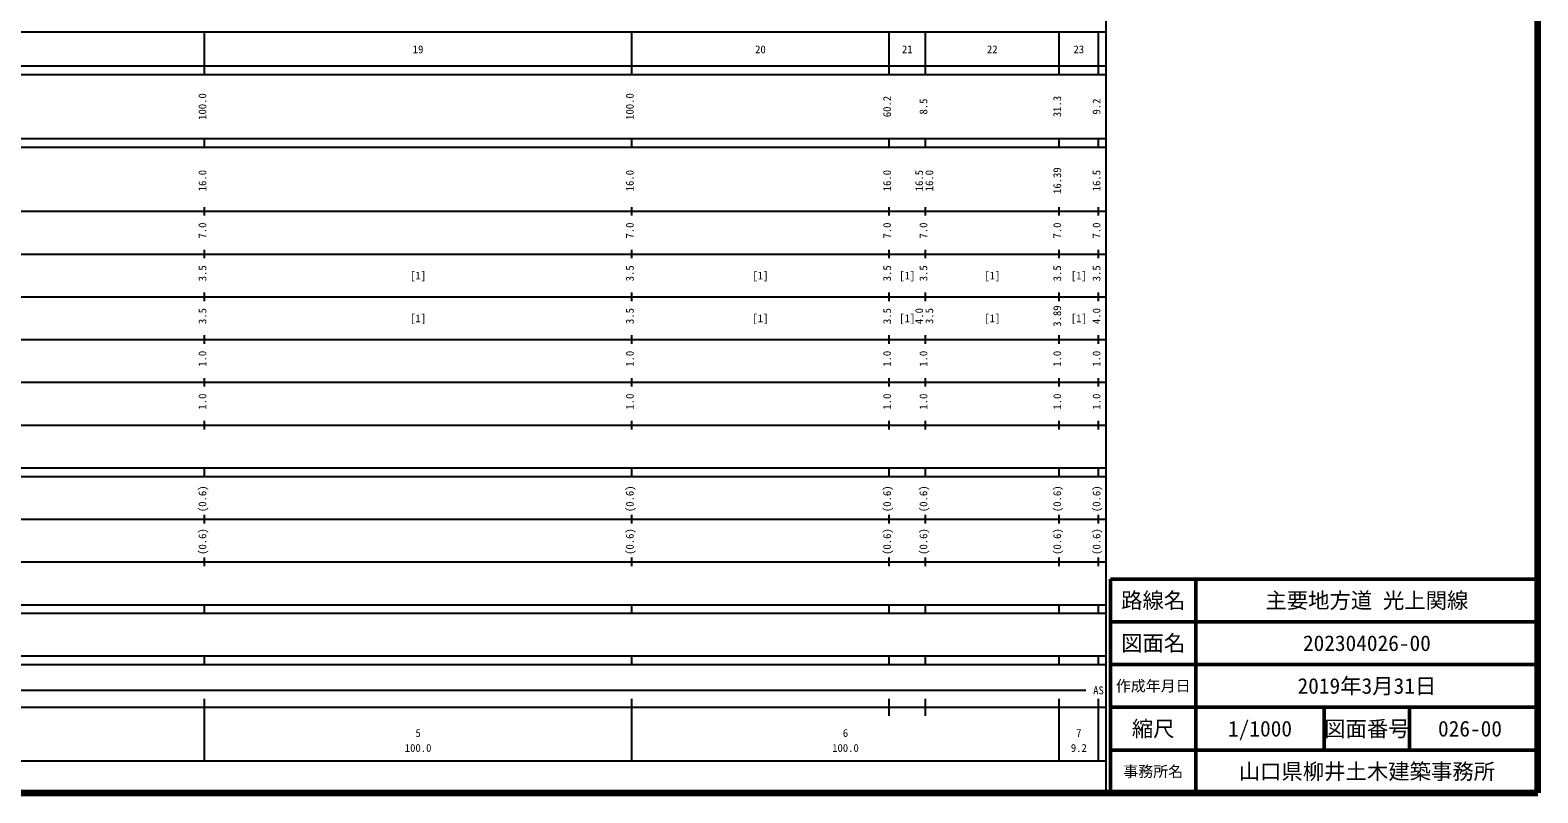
# Model space of a CAD drawing. Units: millimetres on the paper, enlarged 1000 times. Extents: x 40000 to 680000, y 20000 to 380000.
# Drawn here: x 327223 to 680000, y 20000 to 198357 of the extents above; entities that cross this region are included whole.
import ezdxf
from ezdxf.enums import TextEntityAlignment as Align

# ---------------------------------------------------------------- set-up
doc = ezdxf.new("R2010")
doc.units = ezdxf.units.MM
doc.header["$LTSCALE"] = 1000
for name, color, linetype, lineweight in [('M-TTL', 2, 'Continuous', 140), ('M-TTL-BAND', 7, 'Continuous', 25), ('M-TTL-FRAM', 2, 'Continuous', 50), ('M-TTL-LINE', 7, 'Continuous', 50)]:
    doc.layers.add(name, color=color, linetype=linetype, lineweight=lineweight)
doc.layers.add('M-TTL-TXT', color=7, linetype='Continuous')
doc.styles.add('ＭＳ ゴシック', font='')
doc.styles.get('ＭＳ ゴシック').set_extended_font_data('MS Gothic')

msp = doc.modelspace()

# ---------------------------------------------------------------- linework, layer by layer
at = {"layer": 'M-TTL'}
for p, q in [((680000, 20000), (680000, 380000)), ((40000, 20000), (680000, 20000))]:
    msp.add_line(p, q, dxfattribs=at)
at = {"layer": 'M-TTL-BAND'}
for p, q in [((579000, 20000), (579000, 370000)), ((68000, 198000), (579000, 198000)), ((368000, 188000), (368000, 198000)), ((468000, 188000), (468000, 198000)), ((528200, 188000), (528200, 198000)), ((536700, 188000), (536700, 198000)), ((568000, 188000), (568000, 198000)), ((577200, 188000), (577200, 198000)), ((40000, 190000), (579000, 190000)), ((40000, 188000), (579000, 188000)), ((40000, 173000), (579000, 173000)), ((368000, 171000), (368000, 173000)), ((468000, 171000), (468000, 173000)), ((528200, 171000), (528200, 173000)), ((536700, 171000), (536700, 173000)), ((568000, 171000), (568000, 173000)), ((577200, 171000), (577200, 173000)), ((40000, 171000), (579000, 171000)), ((40000, 156000), (579000, 156000)), ((368000, 155000), (368000, 157000)), ((468000, 155000), (468000, 157000)), ((528200, 155000), (528200, 157000)), ((536700, 155000), (536700, 157000)), ((568000, 155000), (568000, 157000)), ((577200, 155000), (577200, 157000)), ((46000, 146000), (579000, 146000)), ((368000, 145000), (368000, 147000)), ((468000, 145000), (468000, 147000)), ((528200, 145000), (528200, 147000)), ((536700, 145000), (536700, 147000)), ((568000, 145000), (568000, 147000)), ((577200, 145000), (577200, 147000)), ((52000, 136000), (579000, 136000)), ((368000, 135000), (368000, 137000)), ((468000, 135000), (468000, 137000)), ((528200, 135000), (528200, 137000)), ((536700, 135000), (536700, 137000)), ((568000, 135000), (568000, 137000)), ((577200, 135000), (577200, 137000)), ((368000, 125000), (368000, 127000)), ((468000, 125000), (468000, 127000)), ((528200, 125000), (528200, 127000)), ((536700, 125000), (536700, 127000)), ((568000, 125000), (568000, 127000)), ((577200, 125000), (577200, 127000)), ((46000, 126000), (579000, 126000)), ((368000, 115000), (368000, 117000)), ((468000, 115000), (468000, 117000)), ((528200, 115000), (528200, 117000)), ((536700, 115000), (536700, 117000)), ((568000, 115000), (568000, 117000)), ((577200, 115000), (577200, 117000)), ((52000, 116000), (579000, 116000)), ((46000, 106000), (579000, 106000)), ((368000, 105000), (368000, 107000)), ((468000, 105000), (468000, 107000)), ((528200, 105000), (528200, 107000)), ((536700, 105000), (536700, 107000)), ((568000, 105000), (568000, 107000)), ((577200, 105000), (577200, 107000)), ((40000, 96000), (579000, 96000)), ((368000, 94000), (368000, 96000)), ((468000, 94000), (468000, 96000)), ((528200, 94000), (528200, 96000)), ((536700, 94000), (536700, 96000)), ((568000, 94000), (568000, 96000)), ((577200, 94000), (577200, 96000)), ((40000, 94000), (579000, 94000)), ((368000, 83000), (368000, 85000)), ((468000, 83000), (468000, 85000)), ((528200, 83000), (528200, 85000)), ((536700, 83000), (536700, 85000)), ((568000, 83000), (568000, 85000)), ((577200, 83000), (577200, 85000)), ((49000, 84000), (579000, 84000)), ((368000, 73000), (368000, 75000)), ((468000, 73000), (468000, 75000)), ((528200, 73000), (528200, 75000)), ((536700, 73000), (536700, 75000)), ((568000, 73000), (568000, 75000)), ((577200, 73000), (577200, 75000)), ((40000, 74000), (579000, 74000)), ((40000, 64000), (579000, 64000)), ((368000, 62000), (368000, 64000)), ((468000, 62000), (468000, 64000)), ((528200, 62000), (528200, 64000)), ((536700, 62000), (536700, 64000)), ((568000, 62000), (568000, 64000)), ((577200, 62000), (577200, 64000)), ((40000, 62000), (579000, 62000)), ((40000, 52000), (579000, 52000)), ((40000, 50000), (579000, 50000)), ((368000, 50000), (368000, 52000)), ((468000, 50000), (468000, 52000)), ((528200, 50000), (528200, 52000)), ((536700, 50000), (536700, 52000)), ((568000, 50000), (568000, 52000)), ((577200, 50000), (577200, 52000)), ((71000, 44000), (574200, 44000)), ((40000, 40000), (579000, 40000)), ((368000, 27500), (368000, 42000)), ((468000, 27500), (468000, 42000)), ((528200, 38000), (528200, 42000)), ((536700, 38000), (536700, 42000)), ((568000, 27500), (568000, 42000)), ((577200, 27500), (577200, 42000)), ((68000, 27500), (579000, 27500))]:
    msp.add_line(p, q, dxfattribs=at)
at = {"layer": 'M-TTL-FRAM'}
for p, q in [((680000, 70000), (580000, 70000)), ((580000, 70000), (580000, 20000))]:
    msp.add_line(p, q, dxfattribs=at)
at = {"layer": 'M-TTL-LINE'}
for p, q in [((600000, 70000), (600000, 20000)), ((680000, 60000), (580000, 60000)), ((680000, 50000), (580000, 50000)), ((680000, 40000), (580000, 40000)), ((630000, 40000), (630000, 30000)), ((650000, 40000), (650000, 30000)), ((680000, 30000), (580000, 30000))]:
    msp.add_line(p, q, dxfattribs=at)

# ---------------------------------------------------------------- texts
at = {"layer": 'M-TTL-BAND', "style": 'ＭＳ ゴシック'}
for s, p in [('19', (418000, 192405)), ('20', (498100, 192405)), ('21', (532450, 192405)), ('22', (552350, 192405)), ('23', (572600, 192405)), ('[1]', (418000, 139500)), ('[1]', (498100, 139500)), ('[1]', (532450, 139500)), ('[1]', (552350, 139500)), ('[1]', (572600, 139500)), ('[1]', (418000, 129500)), ('[1]', (498100, 129500)), ('[1]', (532450, 129500)), ('[1]', (552350, 129500)), ('[1]', (572600, 129500)), ('AS', (577200, 42500)), ('5', (418000, 32523)), ('6', (518000, 32523)), ('7', (572600, 32523)), ('100.0', (418000, 29033)), ('100.0', (518000, 29033)), ('9.2', (572600, 29033))]:
    msp.add_text(s, height=1833, dxfattribs=at).set_placement(p, align=Align.BOTTOM_CENTER)
for s, p in [('100.0', (369000, 180500)), ('100.0', (469000, 180500)), ('60.2', (529200, 180500)), ('8.5', (537700, 180500)), ('31.3', (569000, 180500)), ('9.2', (578200, 180500)), ('16.39', (569000, 163174)), ('16.0', (369000, 163174)), ('16.0', (469000, 163174)), ('16.0', (529200, 163174)), ('16.5', (536700, 163174)), ('16.0', (539070, 163174)), ('16.5', (578200, 163174)), ('7.0', (369000, 151500)), ('7.0', (469000, 151500)), ('7.0', (529200, 151500)), ('7.0', (537700, 151500)), ('7.0', (569000, 151500)), ('7.0', (578200, 151500)), ('3.5', (369000, 141500)), ('3.5', (469000, 141500)), ('3.5', (529200, 141500)), ('3.5', (537700, 141500)), ('3.5', (569000, 141500)), ('3.5', (578200, 141500)), ('3.5', (369000, 131500)), ('3.5', (469000, 131500)), ('3.5', (529200, 131500)), ('4.0', (536700, 131500)), ('3.5', (539070, 131500)), ('3.89', (569000, 131500)), ('4.0', (578200, 131500)), ('1.0', (369000, 121500)), ('1.0', (469000, 121500)), ('1.0', (529200, 121500)), ('1.0', (537700, 121500)), ('1.0', (569000, 121500)), ('1.0', (578200, 121500)), ('1.0', (369000, 111500)), ('1.0', (469000, 111500)), ('1.0', (529200, 111500)), ('1.0', (537700, 111500)), ('1.0', (569000, 111500)), ('1.0', (578200, 111500)), ('(0.6)', (369000, 88764)), ('(0.6)', (469000, 88764)), ('(0.6)', (529200, 88764)), ('(0.6)', (537700, 88764)), ('(0.6)', (569000, 88764)), ('(0.6)', (578200, 88764)), ('(0.6)', (369000, 78764)), ('(0.6)', (469000, 78764)), ('(0.6)', (529200, 78764)), ('(0.6)', (537700, 78764)), ('(0.6)', (569000, 78764)), ('(0.6)', (578200, 78764))]:
    msp.add_text(s, height=1833, rotation=90, dxfattribs=at).set_placement(p, align=Align.BOTTOM_CENTER)
at = {"layer": 'M-TTL-TXT', "style": 'ＭＳ ゴシック'}
for s, height, p in [('路線名', 3666, (590000, 65000)), ('路線名', 3666, (590000, 65000)), ('主要地方道 光上関線', 3666, (640000, 65000)), ('図面名', 3666, (590000, 55000)), ('図面名', 3666, (590000, 55000)), ('202304026-00', 3666, (640000, 55000)), ('作成年月日', 2566, (590000, 45000)), ('作成年月日', 2566, (590000, 45000)), ('2019年3月31日', 3666, (640000, 45000)), ('縮尺', 3666, (590000, 35000)), ('縮尺', 3666, (590000, 35000)), ('1/1000', 3666, (615000, 35000)), ('図面番号', 3666, (640000, 35000)), ('図面番号', 3666, (640000, 35000)), ('026-00', 3666, (664125, 35000)), ('事務所名', 2566, (590000, 25000)), ('事務所名', 2566, (590000, 25000)), ('山口県柳井土木建築事務所', 3666, (640000, 25000))]:
    msp.add_text(s, height=height, dxfattribs=at).set_placement(p, align=Align.MIDDLE_CENTER)

doc.saveas('drawing.dxf')
